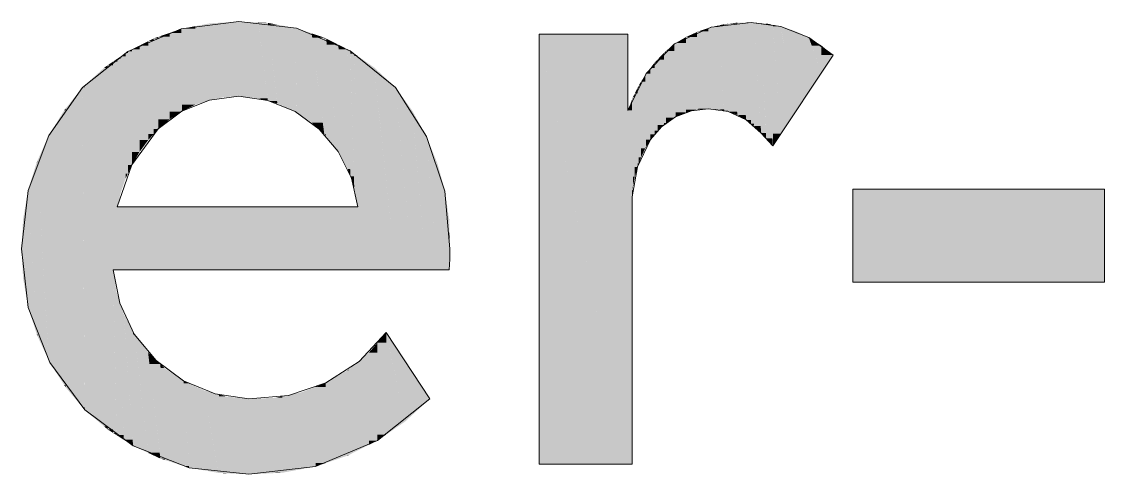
# Model space of a CAD drawing. Extents: x 885 to 2021, y 330 to 1122.
# Drawn here: x 1901.356 to 1904.66, y 636.608 to 637.989 of the extents above; entities that cross this region are included whole.
import ezdxf

# ---------------------------------------------------------------- set-up
doc = ezdxf.new("R2010")
doc.units = 0
doc.layers.get('0').update_dxf_attribs({"lineweight": 25})
doc.layers.add('P11_Plankopf_Ausführung_AF_4_800 Plankopf', color=7, linetype='Continuous', lineweight=25)

# ---------------------------------------------------------------- blocks, each defined once
blk = doc.blocks.new('Referenz-A0T8DITAAL', base_point=(1729.7843, 502.0648))
at = {"layer": 'P11_Plankopf_Ausführung_AF_4_800 Plankopf', "color": 0, "linetype": 'Continuous', "lineweight": 13, "ltscale": 16.9}
for p, q in [((1902.0186, 637.9894), (1901.8431, 637.9672)), ((1902.1952, 637.9693), (1902.0186, 637.9894)), ((1903.4601, 637.9726), (1903.3482, 637.9218)), ((1903.5822, 637.987), (1903.4601, 637.9726)), ((1903.6731, 637.975), (1903.5822, 637.987)), ((1903.7583, 637.941), (1903.6731, 637.975)), ((1901.8431, 637.9672), (1901.6801, 637.8986)), ((1902.359, 637.9006), (1902.1952, 637.9693)), ((1903.2065, 637.9512), (1902.9353, 637.9512)), ((1902.9353, 637.9512), (1902.9353, 636.6394)), ((1903.2065, 637.7186), (1903.2065, 637.9512)), ((1903.8326, 637.8872), (1903.7583, 637.941)), ((1903.3482, 637.9218), (1903.2618, 637.831)), ((1901.6801, 637.8986), (1901.5415, 637.7886)), ((1902.4971, 637.7886), (1902.359, 637.9006)), ((1903.6486, 637.6109), (1903.8326, 637.8872)), ((1903.2618, 637.831), (1903.2065, 637.7186)), ((1901.5415, 637.7886), (1901.4387, 637.6419)), ((1902.5916, 637.6395), (1902.4971, 637.7886)), ((1901.9289, 637.7503), (1901.8452, 637.7163)), ((1902.0186, 637.7618), (1901.9289, 637.7503)), ((1902.1078, 637.7488), (1902.0186, 637.7618)), ((1902.1912, 637.7148), (1902.1078, 637.7488)), ((1901.8452, 637.7163), (1901.7729, 637.6621)), ((1902.2641, 637.6618), (1902.1912, 637.7148)), ((1903.4002, 637.7174), (1903.3516, 637.6987)), ((1903.4517, 637.7237), (1903.4002, 637.7174)), ((1903.512, 637.7152), (1903.4517, 637.7237)), ((1903.5673, 637.6898), (1903.512, 637.7152)), ((1903.3516, 637.6987), (1903.3091, 637.6689)), ((1903.6129, 637.6494), (1903.5673, 637.6898)), ((1901.4387, 637.6419), (1901.3755, 637.4743)), ((1901.7729, 637.6621), (1901.6926, 637.5525)), ((1902.3223, 637.593), (1902.2641, 637.6618)), ((1902.648, 637.4721), (1902.5916, 637.6395)), ((1903.3091, 637.6689), (1903.275, 637.6297)), ((1903.6129, 637.6494), (1903.6486, 637.6109)), ((1903.275, 637.6297), (1903.2356, 637.5461)), ((1902.3622, 637.5122), (1902.3223, 637.593)), ((1901.6926, 637.5525), (1901.648, 637.4242)), ((1903.2356, 637.5461), (1903.2191, 637.4552)), ((1902.3817, 637.4242), (1902.3622, 637.5122)), ((1901.3755, 637.4743), (1901.356, 637.2961)), ((1904.6604, 637.4782), (1903.8932, 637.4782)), ((1903.8932, 637.4782), (1903.8932, 637.1943)), ((1904.6604, 637.1943), (1904.6604, 637.4782)), ((1902.6631, 637.2961), (1902.648, 637.4721)), ((1903.2191, 636.6394), (1903.2191, 637.4552)), ((1902.3817, 637.4242), (1901.648, 637.4242)), ((1901.356, 637.2961), (1901.3762, 637.1173)), ((1902.6628, 637.2643), (1902.6631, 637.2961)), ((1902.6607, 637.2324), (1902.6628, 637.2643)), ((1901.635, 637.2324), (1901.6553, 637.1302)), ((1901.635, 637.2324), (1902.6607, 637.2324)), ((1903.8932, 637.1943), (1904.6604, 637.1943)), ((1901.3762, 637.1173), (1901.4418, 636.9497)), ((1901.6553, 637.1302), (1901.6999, 637.0359)), ((1901.6999, 637.0359), (1901.7662, 636.9554)), ((1902.3859, 636.9526), (1902.4686, 637.0407)), ((1902.6018, 636.8386), (1902.4686, 637.0407)), ((1901.4418, 636.9497), (1901.5484, 636.8047)), ((1901.7662, 636.9554), (1901.85, 636.8934)), ((1902.2843, 636.8873), (1902.3859, 636.9526)), ((1901.85, 636.8934), (1901.9464, 636.8537)), ((1902.17, 636.8485), (1902.2843, 636.8873)), ((1901.9464, 636.8537), (1902.0496, 636.8386)), ((1902.0496, 636.8386), (1902.17, 636.8485)), ((1902.4418, 636.7111), (1902.6018, 636.8386)), ((1901.5484, 636.8047), (1901.6961, 636.6956)), ((1901.6961, 636.6956), (1901.8671, 636.6286)), ((1902.2529, 636.6323), (1902.4418, 636.7111)), ((1901.8671, 636.6286), (1902.0496, 636.6084)), ((1902.0496, 636.6084), (1902.2529, 636.6323)), ((1902.9353, 636.6394), (1903.2191, 636.6394))]:
    blk.add_line(p, q, dxfattribs=at)
at = {"layer": 'P11_Plankopf_Ausführung_AF_4_800 Plankopf', "color": 0, "linetype": 'Continuous', "lineweight": 0, "ltscale": 0.0169}
for points in [[(1901.886, 637.9676), (1901.8452, 637.9676), (1901.886, 637.9756)], [(1901.9289, 637.9756), (1901.886, 637.9756), (1901.9289, 637.984)], [(1901.9289, 637.7503), (1901.886, 637.7503), (1901.886, 637.9756)], [(1901.9289, 637.7503), (1901.9289, 637.9756), (1901.886, 637.9756)], [(1901.9301, 637.984), (1901.9289, 637.984), (1901.9301, 637.9843)], [(1901.9301, 637.7505), (1901.9289, 637.7505), (1901.9289, 637.984)], [(1901.9301, 637.7505), (1901.9301, 637.984), (1901.9289, 637.984)], [(1901.9734, 637.9843), (1901.9301, 637.9843), (1901.9734, 637.9868)], [(1901.9734, 637.7589), (1901.9301, 637.7589), (1901.9301, 637.9843)], [(1901.9734, 637.7589), (1901.9734, 637.9843), (1901.9301, 637.9843)], [(1902.0186, 637.9868), (1901.9734, 637.9868), (1902.0186, 637.9894)], [(1902.0186, 637.7618), (1901.9734, 637.7618), (1901.9734, 637.9868)], [(1902.0186, 637.7618), (1902.0186, 637.9868), (1901.9734, 637.9868)], [(1902.0768, 637.7618), (1902.0186, 637.7618), (1902.0186, 637.9894)], [(1902.0784, 637.9869), (1902.0192, 637.9869), (1902.0186, 637.9894)], [(1902.0784, 637.7555), (1902.0784, 637.9869), (1902.0192, 637.9869)], [(1902.1066, 637.7555), (1902.0784, 637.7555), (1902.0784, 637.9869)], [(1902.1076, 637.9856), (1902.0786, 637.9856), (1902.0784, 637.9869)], [(1902.1076, 637.7476), (1902.1076, 637.9856), (1902.0786, 637.9856)], [(1902.1355, 637.7476), (1902.1076, 637.7476), (1902.1076, 637.9856)], [(1902.1365, 637.9803), (1902.1082, 637.9803), (1902.1076, 637.9856)], [(1902.1365, 637.7397), (1902.1365, 637.9803), (1902.1082, 637.9803)], [(1902.1861, 637.7397), (1902.1365, 637.7397), (1902.1365, 637.9803)], [(1902.1912, 637.9701), (1902.1386, 637.9701), (1902.1365, 637.9803)], [(1902.1912, 637.7148), (1902.1912, 637.9701), (1902.1386, 637.9701)], [(1902.1951, 637.7148), (1902.1912, 637.7148), (1902.1912, 637.9701)], [(1902.1952, 637.9693), (1902.1912, 637.9693), (1902.1912, 637.9701)], [(1903.4517, 637.9596), (1903.4211, 637.9596), (1903.4517, 637.9698)], [(1903.4601, 637.9698), (1903.4517, 637.9698), (1903.4601, 637.9726)], [(1903.4601, 637.7237), (1903.4517, 637.7237), (1903.4517, 637.9698)], [(1903.4601, 637.7231), (1903.4601, 637.9698), (1903.4517, 637.9698)], [(1903.4822, 637.9726), (1903.4601, 637.9726), (1903.4822, 637.9776)], [(1903.4821, 637.7231), (1903.4601, 637.7231), (1903.4601, 637.9726)], [(1903.4822, 637.7217), (1903.4822, 637.9726), (1903.4601, 637.9726)], [(1903.5003, 637.9776), (1903.4822, 637.9776), (1903.5003, 637.9816)], [(1903.5, 637.7217), (1903.4822, 637.7217), (1903.4822, 637.9776)], [(1903.5003, 637.7178), (1903.5003, 637.9776), (1903.4822, 637.9776)], [(1903.512, 637.9816), (1903.5003, 637.9816), (1903.512, 637.983)], [(1903.5119, 637.7178), (1903.5003, 637.7178), (1903.5003, 637.9816)], [(1903.512, 637.7152), (1903.512, 637.9816), (1903.5003, 637.9816)], [(1903.5406, 637.983), (1903.512, 637.983), (1903.5406, 637.9864)], [(1903.5395, 637.7152), (1903.512, 637.7152), (1903.512, 637.983)], [(1903.5406, 637.7045), (1903.5406, 637.983), (1903.512, 637.983)], [(1903.5411, 637.7045), (1903.5406, 637.7045), (1903.5406, 637.9864)], [(1903.5411, 637.7042), (1903.5411, 637.9864), (1903.5406, 637.9864)], [(1903.5411, 637.9864), (1903.5406, 637.9864), (1903.5411, 637.9864)], [(1903.5673, 637.9864), (1903.5411, 637.9864), (1903.5673, 637.9868)], [(1903.566, 637.7042), (1903.5411, 637.7042), (1903.5411, 637.9864)], [(1903.5673, 637.6898), (1903.5673, 637.9864), (1903.5411, 637.9864)], [(1903.5822, 637.9868), (1903.5673, 637.9868), (1903.5822, 637.987)], [(1903.5817, 637.6898), (1903.5673, 637.6898), (1903.5673, 637.9868)], [(1903.5822, 637.6784), (1903.5822, 637.9868), (1903.5673, 637.9868)], [(1903.5914, 637.6784), (1903.5822, 637.6784), (1903.5822, 637.987)], [(1903.5916, 637.9864), (1903.5822, 637.9864), (1903.5822, 637.987)], [(1903.5916, 637.6712), (1903.5916, 637.9864), (1903.5822, 637.9864)], [(1903.6115, 637.6712), (1903.5916, 637.6712), (1903.5916, 637.9864)], [(1903.6129, 637.9849), (1903.5917, 637.9849), (1903.5916, 637.9864)], [(1903.6129, 637.6494), (1903.6129, 637.9849), (1903.5917, 637.9849)], [(1903.6273, 637.6494), (1903.6129, 637.6494), (1903.6129, 637.9849)], [(1903.6281, 637.9838), (1903.6129, 637.9838), (1903.6129, 637.9849)], [(1903.6281, 637.6331), (1903.6281, 637.9838), (1903.6129, 637.9838)], [(1903.6474, 637.6331), (1903.6281, 637.6331), (1903.6281, 637.9838)], [(1903.6486, 637.9798), (1903.6283, 637.9798), (1903.6281, 637.9838)], [(1903.6486, 637.6109), (1903.6486, 637.9798), (1903.6283, 637.9798)], [(1903.6731, 637.6477), (1903.6486, 637.6477), (1903.6486, 637.9798)], [(1903.6731, 637.975), (1903.649, 637.975), (1903.6486, 637.9798)], [(1903.6731, 637.6477), (1903.6731, 637.975), (1903.649, 637.975)], [(1903.7168, 637.7133), (1903.6731, 637.7133), (1903.6731, 637.975)], [(1903.7168, 637.9607), (1903.6755, 637.9607), (1903.6731, 637.975)], [(1901.7593, 637.93), (1901.7425, 637.93), (1901.7593, 637.9384)], [(1901.7729, 637.9384), (1901.7593, 637.9384), (1901.7729, 637.9431)], [(1901.7729, 637.6621), (1901.7593, 637.6621), (1901.7593, 637.9384)], [(1901.7729, 637.6621), (1901.7729, 637.9384), (1901.7593, 637.9384)], [(1901.8073, 637.9431), (1901.7729, 637.9431), (1901.8073, 637.9549)], [(1901.8073, 637.6916), (1901.7729, 637.6916), (1901.7729, 637.9431)], [(1901.8073, 637.6916), (1901.8073, 637.9431), (1901.7729, 637.9431)], [(1901.8431, 637.9549), (1901.8073, 637.9549), (1901.8431, 637.9672)], [(1901.8431, 637.715), (1901.8073, 637.715), (1901.8073, 637.9549)], [(1901.8431, 637.715), (1901.8431, 637.9549), (1901.8073, 637.9549)], [(1901.8452, 637.9672), (1901.8431, 637.9672), (1901.8452, 637.9676)], [(1901.8452, 637.7163), (1901.8431, 637.7163), (1901.8431, 637.9672)], [(1901.8452, 637.7163), (1901.8452, 637.9672), (1901.8431, 637.9672)], [(1901.886, 637.736), (1901.8452, 637.736), (1901.8452, 637.9676)], [(1901.886, 637.736), (1901.886, 637.9676), (1901.8452, 637.9676)], [(1902.1952, 637.7122), (1902.1952, 637.9693), (1902.1912, 637.9693)], [(1902.2364, 637.7122), (1902.1952, 637.7122), (1902.1952, 637.9693)], [(1902.2413, 637.9537), (1902.1977, 637.9537), (1902.1952, 637.9693)], [(1902.2413, 637.6814), (1902.2413, 637.9537), (1902.1977, 637.9537)], [(1902.2751, 637.6814), (1902.2413, 637.6814), (1902.2413, 637.9537)], [(1902.2796, 637.9408), (1902.2429, 637.9408), (1902.2413, 637.9537)], [(1902.2796, 637.6459), (1902.2796, 637.9408), (1902.2429, 637.9408)], [(1902.2852, 637.6459), (1902.2796, 637.6459), (1902.2796, 637.9408)], [(1902.2853, 637.9378), (1902.2796, 637.9378), (1902.2796, 637.9408)], [(1902.2853, 637.6405), (1902.2853, 637.9378), (1902.2796, 637.9378)], [(1902.3172, 637.6405), (1902.2853, 637.6405), (1902.2853, 637.9378)], [(1902.3223, 637.9192), (1902.2873, 637.9192), (1902.2853, 637.9378)], [(1902.9353, 636.6394), (1903.2065, 636.6394), (1902.9353, 637.9512)], [(1903.2065, 637.7186), (1903.2065, 637.9512), (1902.9353, 637.9512)], [(1903.2065, 637.7186), (1902.9834, 637.7186), (1902.9353, 637.9512)], [(1903.3835, 637.9238), (1903.3516, 637.9238), (1903.3835, 637.9424)], [(1903.3837, 637.9424), (1903.3835, 637.9424), (1903.3837, 637.9425)], [(1903.3837, 637.7125), (1903.3835, 637.7125), (1903.3835, 637.9424)], [(1903.3837, 637.7125), (1903.3837, 637.9424), (1903.3835, 637.9424)], [(1903.4172, 637.9425), (1903.3837, 637.9425), (1903.4172, 637.9577)], [(1903.4172, 637.7209), (1903.3837, 637.7209), (1903.3837, 637.9425)], [(1903.4172, 637.7209), (1903.4172, 637.9425), (1903.3837, 637.9425)], [(1903.4211, 637.9577), (1903.4172, 637.9577), (1903.4211, 637.9596)], [(1903.4211, 637.7212), (1903.4172, 637.7212), (1903.4172, 637.9577)], [(1903.4211, 637.7212), (1903.4211, 637.9577), (1903.4172, 637.9577)], [(1903.4517, 637.7237), (1903.4211, 637.7237), (1903.4211, 637.9596)], [(1903.4517, 637.7237), (1903.4517, 637.9596), (1903.4211, 637.9596)], [(1903.7168, 637.7133), (1903.7168, 637.9607), (1903.6755, 637.9607)], [(1903.7583, 637.7757), (1903.7168, 637.7757), (1903.7168, 637.9607)], [(1903.7583, 637.941), (1903.7212, 637.941), (1903.7168, 637.9607)], [(1903.7583, 637.7757), (1903.7583, 637.941), (1903.7212, 637.941)], [(1903.7971, 637.8339), (1903.7583, 637.8339), (1903.7583, 637.941)], [(1903.7971, 637.9164), (1903.7673, 637.9164), (1903.7583, 637.941)], [(1901.6926, 637.8986), (1901.6801, 637.8986), (1901.6926, 637.9049)], [(1901.7157, 637.9049), (1901.6926, 637.9049), (1901.7157, 637.9165)], [(1901.7157, 637.5917), (1901.6926, 637.5917), (1901.6926, 637.9049)], [(1901.7157, 637.5917), (1901.7157, 637.9049), (1901.6926, 637.9049)], [(1901.7425, 637.9165), (1901.7157, 637.9165), (1901.7425, 637.93)], [(1901.7425, 637.6283), (1901.7157, 637.6283), (1901.7157, 637.9165)], [(1901.7425, 637.6283), (1901.7425, 637.9165), (1901.7157, 637.9165)], [(1901.7593, 637.647), (1901.7425, 637.647), (1901.7425, 637.93)], [(1901.7593, 637.647), (1901.7593, 637.93), (1901.7425, 637.93)], [(1902.3223, 637.593), (1902.3223, 637.9192), (1902.2873, 637.9192)], [(1902.3471, 637.593), (1902.3223, 637.593), (1902.3223, 637.9192)], [(1902.3511, 637.9046), (1902.3234, 637.9046), (1902.3223, 637.9192)], [(1902.3511, 637.5402), (1902.3511, 637.9046), (1902.3234, 637.9046)], [(1902.3586, 637.5402), (1902.3511, 637.5402), (1902.3511, 637.9046)], [(1902.359, 637.9006), (1902.3512, 637.9006), (1902.3511, 637.9046)], [(1903.3482, 637.8996), (1903.3224, 637.8996), (1903.3482, 637.9218)], [(1903.3516, 637.9218), (1903.3482, 637.9218), (1903.3516, 637.9238)], [(1903.3516, 637.6987), (1903.3482, 637.6987), (1903.3482, 637.9218)], [(1903.3516, 637.6987), (1903.3516, 637.9218), (1903.3482, 637.9218)], [(1903.3835, 637.7125), (1903.3516, 637.7125), (1903.3516, 637.9238)], [(1903.3835, 637.7125), (1903.3835, 637.9238), (1903.3516, 637.9238)], [(1903.7971, 637.8339), (1903.7971, 637.9164), (1903.7673, 637.9164)], [(1903.8326, 637.8872), (1903.7971, 637.8872), (1903.7971, 637.9164)], [(1901.648, 637.8675), (1901.635, 637.8675), (1901.648, 637.8764)], [(1901.6586, 637.8764), (1901.648, 637.8764), (1901.6586, 637.8837)], [(1901.6586, 637.4684), (1901.648, 637.4684), (1901.648, 637.8764)], [(1901.6586, 637.4684), (1901.6586, 637.8764), (1901.648, 637.8764)], [(1901.6735, 637.8837), (1901.6586, 637.8837), (1901.6735, 637.894)], [(1901.6735, 637.5113), (1901.6586, 637.5113), (1901.6586, 637.8837)], [(1901.6735, 637.5113), (1901.6735, 637.8837), (1901.6586, 637.8837)], [(1901.6801, 637.894), (1901.6735, 637.894), (1901.6801, 637.8986)], [(1901.6801, 637.5256), (1901.6735, 637.5256), (1901.6735, 637.894)], [(1901.6801, 637.5256), (1901.6801, 637.894), (1901.6735, 637.894)], [(1901.6926, 637.5525), (1901.6801, 637.5525), (1901.6801, 637.8986)], [(1901.6926, 637.5525), (1901.6926, 637.8986), (1901.6801, 637.8986)], [(1902.359, 637.5176), (1902.359, 637.9006), (1902.3512, 637.9006)], [(1902.3701, 637.5176), (1902.359, 637.5176), (1902.359, 637.9006)], [(1902.3711, 637.8921), (1902.3593, 637.8921), (1902.359, 637.9006)], [(1902.3711, 637.4834), (1902.3711, 637.8921), (1902.3593, 637.8921)], [(1902.3804, 637.4834), (1902.3711, 637.4834), (1902.3711, 637.8921)], [(1902.3817, 637.8847), (1902.3713, 637.8847), (1902.3711, 637.8921)], [(1902.3817, 637.4242), (1902.3817, 637.8847), (1902.3713, 637.8847)], [(1902.3817, 637.2324), (1902.432, 637.2324), (1902.3817, 637.8847)], [(1902.432, 637.8495), (1902.3844, 637.8495), (1902.3817, 637.8847)], [(1903.2966, 637.8641), (1903.2875, 637.8641), (1903.2966, 637.8737)], [(1903.3164, 637.8737), (1903.2966, 637.8737), (1903.3164, 637.8945)], [(1903.3164, 637.6746), (1903.2966, 637.6746), (1903.2966, 637.8737)], [(1903.3164, 637.6746), (1903.3164, 637.8737), (1903.2966, 637.8737)], [(1903.3224, 637.8945), (1903.3164, 637.8945), (1903.3224, 637.8996)], [(1903.3224, 637.68), (1903.3164, 637.68), (1903.3164, 637.8945)], [(1903.3224, 637.68), (1903.3224, 637.8945), (1903.3164, 637.8945)], [(1903.3482, 637.6965), (1903.3224, 637.6965), (1903.3224, 637.8996)], [(1903.3482, 637.6965), (1903.3482, 637.8996), (1903.3224, 637.8996)], [(1903.7971, 637.8339), (1903.8326, 637.8872), (1903.7971, 637.8872)], [(1901.6071, 637.7949), (1901.5484, 637.7949), (1901.6071, 637.8483)], [(1901.6186, 637.8483), (1901.6071, 637.8483), (1901.6186, 637.8563)], [(1901.6185, 636.755), (1901.6071, 636.755), (1901.6071, 637.8483)], [(1901.6186, 636.7453), (1901.6186, 637.8483), (1901.6071, 637.8483)], [(1901.635, 637.8563), (1901.6186, 637.8563), (1901.635, 637.8675)], [(1901.6349, 636.7453), (1901.6186, 636.7453), (1901.6186, 637.8563)], [(1901.635, 636.7348), (1901.635, 637.8563), (1901.6186, 637.8563)], [(1901.635, 637.2324), (1901.648, 637.2324), (1901.635, 637.8675)], [(1901.648, 637.2324), (1901.648, 637.8675), (1901.635, 637.8675)], [(1902.432, 637.2324), (1902.432, 637.8495), (1902.3844, 637.8495)], [(1902.432, 637.2324), (1902.4971, 637.2324), (1902.432, 637.8495)], [(1902.4971, 637.7886), (1902.4385, 637.7886), (1902.432, 637.8495)], [(1903.275, 637.831), (1903.2618, 637.831), (1903.275, 637.8479)], [(1903.2875, 637.8479), (1903.275, 637.8479), (1903.2875, 637.8641)], [(1903.2875, 637.6454), (1903.275, 637.6454), (1903.275, 637.8479)], [(1903.2875, 637.6454), (1903.2875, 637.8479), (1903.275, 637.8479)], [(1903.2966, 637.6568), (1903.2875, 637.6568), (1903.2875, 637.8641)], [(1903.2966, 637.6568), (1903.2966, 637.8641), (1903.2875, 637.8641)], [(1903.2463, 637.7954), (1903.2396, 637.7954), (1903.2463, 637.806)], [(1903.2594, 637.806), (1903.2463, 637.806), (1903.2594, 637.8271)], [(1903.2594, 637.603), (1903.2463, 637.603), (1903.2463, 637.806)], [(1903.2594, 637.603), (1903.2594, 637.806), (1903.2463, 637.806)], [(1903.2618, 637.8271), (1903.2594, 637.8271), (1903.2618, 637.831)], [(1903.2618, 637.6072), (1903.2594, 637.6072), (1903.2594, 637.8271)], [(1903.2618, 637.6072), (1903.2618, 637.8271), (1903.2594, 637.8271)], [(1903.275, 637.6297), (1903.2618, 637.6297), (1903.2618, 637.831)], [(1903.275, 637.6297), (1903.275, 637.831), (1903.2618, 637.831)], [(1903.7583, 637.7757), (1903.7971, 637.8339), (1903.7583, 637.8339)], [(1901.5415, 637.7246), (1901.4903, 637.7246), (1901.5415, 637.7886)], [(1901.5484, 637.7886), (1901.5415, 637.7886), (1901.5484, 637.7949)], [(1901.5483, 636.8128), (1901.5415, 636.8128), (1901.5415, 637.7886)], [(1901.5484, 636.8047), (1901.5484, 637.7886), (1901.5415, 637.7886)], [(1901.6043, 636.8047), (1901.5484, 636.8047), (1901.5484, 637.7949)], [(1901.6071, 636.755), (1901.6071, 637.7949), (1901.5484, 637.7949)], [(1902.4971, 637.2324), (1902.4971, 637.7886), (1902.4385, 637.7886)], [(1902.4971, 637.2324), (1902.5488, 637.2324), (1902.4971, 637.7886)], [(1902.5488, 637.7169), (1902.5038, 637.7169), (1902.4971, 637.7886)], [(1903.2356, 637.7707), (1903.2274, 637.7707), (1903.2356, 637.7872)], [(1903.2396, 637.7872), (1903.2356, 637.7872), (1903.2396, 637.7954)], [(1903.2396, 637.5572), (1903.2356, 637.5572), (1903.2356, 637.7872)], [(1903.2396, 637.5572), (1903.2396, 637.7872), (1903.2356, 637.7872)], [(1903.2463, 637.5751), (1903.2396, 637.5751), (1903.2396, 637.7954)], [(1903.2463, 637.5751), (1903.2463, 637.7954), (1903.2396, 637.7954)], [(1903.7168, 637.7133), (1903.7583, 637.7757), (1903.7168, 637.7757)], [(1901.886, 637.736), (1901.9289, 637.7503), (1901.886, 637.7503)], [(1901.9289, 637.7503), (1901.9301, 637.7505), (1901.9289, 637.7505)], [(1901.9301, 637.7505), (1901.9734, 637.7589), (1901.9301, 637.7589)], [(1901.9734, 637.7589), (1902.0186, 637.7618), (1901.9734, 637.7618)], [(1902.0784, 637.7555), (1902.0768, 637.7618), (1902.0186, 637.7618)], [(1902.1076, 637.7476), (1902.1066, 637.7555), (1902.0784, 637.7555)], [(1902.1365, 637.7397), (1902.1355, 637.7476), (1902.1076, 637.7476)], [(1902.1912, 637.7148), (1902.1861, 637.7397), (1902.1365, 637.7397)], [(1903.2191, 637.7186), (1903.2065, 637.7186), (1903.2191, 637.7524)], [(1903.2211, 637.7524), (1903.2191, 637.7524), (1903.2211, 637.7578)], [(1903.2211, 637.4772), (1903.2191, 637.4772), (1903.2191, 637.7524)], [(1903.2211, 637.4772), (1903.2211, 637.7524), (1903.2191, 637.7524)], [(1903.2219, 637.7578), (1903.2211, 637.7578), (1903.2219, 637.7595)], [(1903.2219, 637.486), (1903.2211, 637.486), (1903.2211, 637.7578)], [(1903.2219, 637.486), (1903.2219, 637.7578), (1903.2211, 637.7578)], [(1903.2274, 637.7595), (1903.2219, 637.7595), (1903.2274, 637.7707)], [(1903.2274, 637.5164), (1903.2219, 637.5164), (1903.2219, 637.7595)], [(1903.2274, 637.5164), (1903.2274, 637.7595), (1903.2219, 637.7595)], [(1903.2356, 637.5461), (1903.2274, 637.5461), (1903.2274, 637.7707)], [(1903.2356, 637.5461), (1903.2356, 637.7707), (1903.2274, 637.7707)], [(1901.4855, 637.6471), (1901.4418, 637.6471), (1901.4855, 637.7185)], [(1901.4903, 637.7185), (1901.4855, 637.7185), (1901.4903, 637.7246)], [(1901.4903, 636.8813), (1901.4855, 636.8813), (1901.4855, 637.7185)], [(1901.4903, 636.8737), (1901.4903, 637.7185), (1901.4855, 637.7185)], [(1901.5381, 636.8737), (1901.4903, 636.8737), (1901.4903, 637.7246)], [(1901.5415, 636.8128), (1901.5415, 637.7246), (1901.4903, 637.7246)], [(1901.8073, 637.6916), (1901.8431, 637.715), (1901.8073, 637.715)], [(1901.8431, 637.715), (1901.8452, 637.7163), (1901.8431, 637.7163)], [(1901.8452, 637.7163), (1901.886, 637.736), (1901.8452, 637.736)], [(1902.1952, 637.7122), (1902.1951, 637.7148), (1902.1912, 637.7148)], [(1902.2413, 637.6814), (1902.2364, 637.7122), (1902.1952, 637.7122)], [(1902.5488, 637.2324), (1902.5488, 637.7169), (1902.5038, 637.7169)], [(1902.5488, 637.2324), (1902.5916, 637.2324), (1902.5488, 637.7169)], [(1902.5916, 637.6395), (1902.5557, 637.6395), (1902.5488, 637.7169)], [(1903.2065, 636.6394), (1903.2065, 637.7186), (1902.9834, 637.7186)], [(1903.2065, 636.6394), (1903.2191, 636.6394), (1903.2065, 637.7186)], [(1903.2191, 637.4552), (1903.2191, 637.7186), (1903.2065, 637.7186)], [(1903.2191, 637.4552), (1903.2095, 637.4552), (1903.2065, 637.7186)], [(1903.3516, 637.6987), (1903.3835, 637.7125), (1903.3516, 637.7125)], [(1903.3835, 637.7125), (1903.3837, 637.7125), (1903.3835, 637.7125)], [(1903.3837, 637.7125), (1903.4172, 637.7209), (1903.3837, 637.7209)], [(1903.4172, 637.7209), (1903.4211, 637.7212), (1903.4172, 637.7212)], [(1903.4211, 637.7212), (1903.4517, 637.7237), (1903.4211, 637.7237)], [(1903.4601, 637.7231), (1903.4601, 637.7237), (1903.4517, 637.7237)], [(1903.4822, 637.7217), (1903.4821, 637.7231), (1903.4601, 637.7231)], [(1903.5003, 637.7178), (1903.5, 637.7217), (1903.4822, 637.7217)], [(1903.512, 637.7152), (1903.5119, 637.7178), (1903.5003, 637.7178)], [(1903.5406, 637.7045), (1903.5395, 637.7152), (1903.512, 637.7152)], [(1903.6731, 637.6477), (1903.7168, 637.7133), (1903.6731, 637.7133)], [(1901.7729, 637.6621), (1901.8073, 637.6916), (1901.7729, 637.6916)], [(1902.2796, 637.6459), (1902.2751, 637.6814), (1902.2413, 637.6814)], [(1903.2966, 637.6568), (1903.3164, 637.6746), (1903.2966, 637.6746)], [(1903.3164, 637.6746), (1903.3224, 637.68), (1903.3164, 637.68)], [(1903.3224, 637.68), (1903.3482, 637.6965), (1903.3224, 637.6965)], [(1903.3482, 637.6965), (1903.3516, 637.6987), (1903.3482, 637.6987)], [(1903.5411, 637.7042), (1903.5411, 637.7045), (1903.5406, 637.7045)], [(1903.5673, 637.6898), (1903.566, 637.7042), (1903.5411, 637.7042)], [(1903.5822, 637.6784), (1903.5817, 637.6898), (1903.5673, 637.6898)], [(1903.5916, 637.6712), (1903.5914, 637.6784), (1903.5822, 637.6784)], [(1901.4387, 637.5639), (1901.4035, 637.5639), (1901.4387, 637.6419)], [(1901.4418, 637.6419), (1901.4387, 637.6419), (1901.4418, 637.6471)], [(1901.4418, 636.9564), (1901.4387, 636.9564), (1901.4387, 637.6419)], [(1901.4418, 636.9497), (1901.4418, 637.6419), (1901.4387, 637.6419)], [(1901.4816, 636.9497), (1901.4418, 636.9497), (1901.4418, 637.6471)], [(1901.4855, 636.8813), (1901.4855, 637.6471), (1901.4418, 637.6471)], [(1901.7425, 637.6283), (1901.7593, 637.647), (1901.7425, 637.647)], [(1901.7593, 637.647), (1901.7729, 637.6621), (1901.7593, 637.6621)], [(1902.2853, 637.6405), (1902.2852, 637.6459), (1902.2796, 637.6459)], [(1902.3223, 637.593), (1902.3172, 637.6405), (1902.2853, 637.6405)], [(1902.5916, 637.2324), (1902.5916, 637.6395), (1902.5557, 637.6395)], [(1902.5916, 637.2324), (1902.6248, 637.2324), (1902.5916, 637.6395)], [(1902.6248, 637.5575), (1902.5983, 637.5575), (1902.5916, 637.6395)], [(1903.275, 637.6297), (1903.2875, 637.6454), (1903.275, 637.6454)], [(1903.2875, 637.6454), (1903.2966, 637.6568), (1903.2875, 637.6568)], [(1903.6129, 637.6494), (1903.6115, 637.6712), (1903.5916, 637.6712)], [(1903.6281, 637.6331), (1903.6273, 637.6494), (1903.6129, 637.6494)], [(1903.6486, 637.6109), (1903.6731, 637.6477), (1903.6486, 637.6477)], [(1901.7157, 637.5917), (1901.7425, 637.6283), (1901.7157, 637.6283)], [(1903.2594, 637.603), (1903.2618, 637.6072), (1903.2594, 637.6072)], [(1903.2618, 637.6072), (1903.275, 637.6297), (1903.2618, 637.6297)], [(1903.6486, 637.6109), (1903.6474, 637.6331), (1903.6281, 637.6331)], [(1901.6926, 637.5525), (1901.7157, 637.5917), (1901.6926, 637.5917)], [(1902.3511, 637.5402), (1902.3471, 637.593), (1902.3223, 637.593)], [(1903.2396, 637.5572), (1903.2463, 637.5751), (1903.2396, 637.5751)], [(1903.2463, 637.5751), (1903.2594, 637.603), (1903.2463, 637.603)], [(1901.4018, 637.4766), (1901.3762, 637.4766), (1901.4018, 637.5601)], [(1901.4035, 637.5601), (1901.4018, 637.5601), (1901.4035, 637.5639)], [(1901.4035, 637.0368), (1901.4018, 637.0368), (1901.4018, 637.5601)], [(1901.4035, 637.0314), (1901.4035, 637.5601), (1901.4018, 637.5601)], [(1901.4343, 637.0314), (1901.4035, 637.0314), (1901.4035, 637.5639)], [(1901.4387, 636.9564), (1901.4387, 637.5639), (1901.4035, 637.5639)], [(1901.6801, 637.5256), (1901.6926, 637.5525), (1901.6801, 637.5525)], [(1902.359, 637.5176), (1902.3586, 637.5402), (1902.3511, 637.5402)], [(1902.6248, 637.2324), (1902.6248, 637.5575), (1902.5983, 637.5575)], [(1902.6248, 637.2324), (1902.648, 637.2324), (1902.6248, 637.5575)], [(1902.648, 637.4721), (1902.6309, 637.4721), (1902.6248, 637.5575)], [(1903.2274, 637.5164), (1903.2356, 637.5461), (1903.2274, 637.5461)], [(1903.2356, 637.5461), (1903.2396, 637.5572), (1903.2356, 637.5572)], [(1901.6586, 637.4684), (1901.6735, 637.5113), (1901.6586, 637.5113)], [(1901.6735, 637.5113), (1901.6801, 637.5256), (1901.6735, 637.5256)], [(1902.3711, 637.4834), (1902.3701, 637.5176), (1902.359, 637.5176)], [(1903.2219, 637.486), (1903.2274, 637.5164), (1903.2219, 637.5164)], [(1901.3755, 637.3865), (1901.3603, 637.3865), (1901.3755, 637.4743)], [(1901.3762, 637.4743), (1901.3755, 637.4743), (1901.3762, 637.4766)], [(1901.3762, 637.1212), (1901.3755, 637.1212), (1901.3755, 637.4743)], [(1901.3762, 637.1173), (1901.3762, 637.4743), (1901.3755, 637.4743)], [(1901.3971, 637.1173), (1901.3762, 637.1173), (1901.3762, 637.4766)], [(1901.4018, 637.0368), (1901.4018, 637.4766), (1901.3762, 637.4766)], [(1902.3817, 637.4242), (1902.3804, 637.4834), (1902.3711, 637.4834)], [(1903.2191, 637.4552), (1903.2211, 637.4772), (1903.2191, 637.4772)], [(1903.2211, 637.4772), (1903.2219, 637.486), (1903.2211, 637.486)], [(1903.8932, 637.1943), (1904.6604, 637.1943), (1903.8932, 637.4782)], [(1904.6604, 637.1943), (1904.6604, 637.4782), (1903.8932, 637.4782)], [(1901.648, 637.4242), (1901.6586, 637.4684), (1901.648, 637.4684)], [(1902.648, 637.2324), (1902.648, 637.4721), (1902.6309, 637.4721)], [(1902.648, 637.2324), (1902.6607, 637.2324), (1902.648, 637.4721)], [(1902.6607, 637.3853), (1902.6526, 637.3853), (1902.648, 637.4721)], [(1903.2191, 636.6394), (1903.2191, 637.4552), (1903.2095, 637.4552)], [(1901.648, 637.2324), (1902.3817, 637.2324), (1901.648, 637.4242)], [(1902.3817, 637.2324), (1902.3817, 637.4242), (1901.648, 637.4242)], [(1901.3602, 637.2961), (1901.356, 637.2961), (1901.3602, 637.3858)], [(1901.3603, 637.3858), (1901.3602, 637.3858), (1901.3603, 637.3865)], [(1901.3603, 637.2086), (1901.3602, 637.2086), (1901.3602, 637.3858)], [(1901.3603, 637.2061), (1901.3603, 637.3858), (1901.3602, 637.3858)], [(1901.3706, 637.2061), (1901.3603, 637.2061), (1901.3603, 637.3865)], [(1901.3755, 637.1212), (1901.3755, 637.3865), (1901.3603, 637.3865)], [(1902.6607, 637.2324), (1902.6607, 637.3853), (1902.6526, 637.3853)], [(1902.6608, 637.2337), (1902.6607, 637.2337), (1902.6607, 637.3853)], [(1902.6608, 637.3846), (1902.6607, 637.3846), (1902.6607, 637.3853)], [(1902.6608, 637.2337), (1902.6608, 637.3846), (1902.6607, 637.3846)], [(1902.6616, 637.243), (1902.6608, 637.243), (1902.6608, 637.3846)], [(1902.6616, 637.3535), (1902.661, 637.3535), (1902.6608, 637.3846)], [(1902.6616, 637.243), (1902.6616, 637.3535), (1902.661, 637.3535)], [(1902.6623, 637.2536), (1902.6616, 637.2536), (1902.6616, 637.3535)], [(1902.6623, 637.326), (1902.6618, 637.326), (1902.6616, 637.3535)], [(1902.6623, 637.2536), (1902.6623, 637.326), (1902.6618, 637.326)], [(1902.6628, 637.2643), (1902.6623, 637.2643), (1902.6623, 637.326)], [(1902.6628, 637.3066), (1902.6625, 637.3066), (1902.6623, 637.326)], [(1901.3602, 637.2086), (1901.3602, 637.2961), (1901.356, 637.2961)], [(1902.6628, 637.2643), (1902.6628, 637.3066), (1902.6625, 637.3066)], [(1902.6631, 637.2739), (1902.6628, 637.2739), (1902.6628, 637.3066)], [(1902.6631, 637.2961), (1902.6629, 637.2961), (1902.6628, 637.3066)], [(1902.6631, 637.2739), (1902.6631, 637.2961), (1902.6629, 637.2961)], [(1902.6631, 637.2749), (1902.6631, 637.2749), (1902.6631, 637.2961)], [(1902.6631, 637.2937), (1902.6631, 637.2937), (1902.6631, 637.2961)], [(1902.6631, 637.2749), (1902.6631, 637.2937), (1902.6631, 637.2937)], [(1902.6632, 637.2855), (1902.6631, 637.2855), (1902.6631, 637.2937)], [(1902.6631, 637.2749), (1902.6632, 637.2855), (1902.6631, 637.2855)], [(1902.6608, 637.2337), (1902.6616, 637.243), (1902.6608, 637.243)], [(1902.6616, 637.243), (1902.6623, 637.2536), (1902.6616, 637.2536)], [(1902.6623, 637.2536), (1902.6628, 637.2643), (1902.6623, 637.2643)], [(1902.6628, 637.2643), (1902.6631, 637.2739), (1902.6628, 637.2739)], [(1902.6631, 637.2739), (1902.6631, 637.2749), (1902.6631, 637.2749)], [(1901.6456, 636.7348), (1901.635, 636.7348), (1901.635, 637.2324)], [(1901.6458, 637.1637), (1901.6365, 637.1637), (1901.635, 637.2324)], [(1902.6607, 637.2324), (1902.6608, 637.2337), (1902.6607, 637.2337)], [(1901.3603, 637.2061), (1901.3603, 637.2086), (1901.3602, 637.2086)], [(1901.3755, 637.1212), (1901.3706, 637.2061), (1901.3603, 637.2061)], [(1901.6458, 636.7279), (1901.6458, 637.1637), (1901.6365, 637.1637)], [(1901.6669, 636.7279), (1901.6458, 636.7279), (1901.6458, 637.1637)], [(1901.6676, 637.0976), (1901.649, 637.0976), (1901.6458, 637.1637)], [(1901.3762, 637.1173), (1901.3762, 637.1212), (1901.3755, 637.1212)], [(1901.4018, 637.0368), (1901.3971, 637.1173), (1901.3762, 637.1173)], [(1901.6676, 636.7138), (1901.6676, 637.0976), (1901.649, 637.0976)], [(1901.6948, 636.7138), (1901.6676, 636.7138), (1901.6676, 637.0976)], [(1901.6961, 637.0433), (1901.6715, 637.0433), (1901.6676, 637.0976)], [(1901.4035, 637.0314), (1901.4035, 637.0368), (1901.4018, 637.0368)], [(1901.4387, 636.9564), (1901.4343, 637.0314), (1901.4035, 637.0314)], [(1901.6961, 636.6956), (1901.6961, 637.0433), (1901.6715, 637.0433)], [(1901.6999, 636.6956), (1901.6961, 636.6956), (1901.6961, 637.0433)], [(1901.6999, 637.0359), (1901.6961, 637.0359), (1901.6961, 637.0433)], [(1901.6999, 636.6937), (1901.6999, 637.0359), (1901.6961, 637.0359)], [(1901.7396, 636.6937), (1901.6999, 636.6937), (1901.6999, 637.0359)], [(1901.7419, 636.9804), (1901.7064, 636.9804), (1901.6999, 637.0359)], [(1902.4686, 637.0096), (1902.4418, 637.0096), (1902.4686, 637.0407)], [(1902.5262, 636.7693), (1902.4686, 636.7693), (1902.4686, 637.0407)], [(1902.5262, 636.9533), (1902.4872, 636.9533), (1902.4686, 637.0407)], [(1901.7419, 636.674), (1901.7419, 636.9804), (1901.7064, 636.9804)], [(1901.7773, 636.674), (1901.7419, 636.674), (1901.7419, 636.9804)], [(1901.7794, 636.9448), (1901.746, 636.9448), (1901.7419, 636.9804)], [(1902.4158, 636.9281), (1902.3539, 636.9281), (1902.4158, 636.9797)], [(1902.4418, 636.9797), (1902.4158, 636.9797), (1902.4418, 637.0096)], [(1902.4418, 636.7111), (1902.4158, 636.7111), (1902.4158, 636.9797)], [(1902.4418, 636.7111), (1902.4418, 636.9797), (1902.4158, 636.9797)], [(1902.4686, 636.7296), (1902.4418, 636.7296), (1902.4418, 637.0096)], [(1902.4686, 636.7296), (1902.4686, 637.0096), (1902.4418, 637.0096)], [(1901.4418, 636.9497), (1901.4418, 636.9564), (1901.4387, 636.9564)], [(1901.4855, 636.8813), (1901.4816, 636.9497), (1901.4418, 636.9497)], [(1902.5262, 636.7693), (1902.5262, 636.9533), (1902.4872, 636.9533)], [(1902.6018, 636.8386), (1902.5262, 636.8386), (1902.5262, 636.9533)], [(1901.7794, 636.6565), (1901.7794, 636.9448), (1901.746, 636.9448)], [(1901.7922, 636.6565), (1901.7794, 636.6565), (1901.7794, 636.9448)], [(1901.7924, 636.9325), (1901.7799, 636.9325), (1901.7794, 636.9448)], [(1901.7924, 636.6523), (1901.7924, 636.9325), (1901.7799, 636.9325)], [(1901.8465, 636.6523), (1901.7924, 636.6523), (1901.7924, 636.9325)], [(1901.85, 636.8934), (1901.7999, 636.8934), (1901.7924, 636.9325)], [(1902.35, 636.8873), (1902.2843, 636.8873), (1902.35, 636.9259)], [(1902.3539, 636.9259), (1902.35, 636.9259), (1902.3539, 636.9281)], [(1902.3539, 636.667), (1902.35, 636.667), (1902.35, 636.9259)], [(1902.3539, 636.667), (1902.3539, 636.9259), (1902.35, 636.9259)], [(1902.4158, 636.6981), (1902.3539, 636.6981), (1902.3539, 636.9281)], [(1902.4158, 636.6981), (1902.4158, 636.9281), (1902.3539, 636.9281)], [(1901.4903, 636.8737), (1901.4903, 636.8813), (1901.4855, 636.8813)], [(1901.85, 636.634), (1901.85, 636.8934), (1901.7999, 636.8934)], [(1901.8667, 636.634), (1901.85, 636.634), (1901.85, 636.8934)], [(1901.8671, 636.8855), (1901.8505, 636.8855), (1901.85, 636.8934)], [(1901.8671, 636.6286), (1901.8671, 636.8855), (1901.8505, 636.8855)], [(1901.9118, 636.6286), (1901.8671, 636.6286), (1901.8671, 636.8855)], [(1901.9132, 636.8643), (1901.8708, 636.8643), (1901.8671, 636.8855)], [(1902.2843, 636.8752), (1902.2529, 636.8752), (1902.2843, 636.8873)], [(1902.35, 636.6651), (1902.2843, 636.6651), (1902.2843, 636.8873)], [(1902.35, 636.6651), (1902.35, 636.8873), (1902.2843, 636.8873)], [(1901.5415, 636.8128), (1901.5381, 636.8737), (1901.4903, 636.8737)], [(1901.9132, 636.6204), (1901.9132, 636.8643), (1901.8708, 636.8643)], [(1901.9563, 636.6204), (1901.9132, 636.6204), (1901.9132, 636.8643)], [(1901.9577, 636.8521), (1901.9154, 636.8521), (1901.9132, 636.8643)], [(1901.9577, 636.6125), (1901.9577, 636.8521), (1901.9154, 636.8521)], [(1901.9803, 636.6125), (1901.9577, 636.6125), (1901.9577, 636.8521)], [(1901.9804, 636.8459), (1901.9582, 636.8459), (1901.9577, 636.8521)], [(1902.1521, 636.8419), (1902.1302, 636.8419), (1902.1521, 636.8465)], [(1902.2091, 636.8465), (1902.1521, 636.8465), (1902.2091, 636.8583)], [(1902.2091, 636.624), (1902.1521, 636.624), (1902.1521, 636.8465)], [(1902.2091, 636.624), (1902.2091, 636.8465), (1902.1521, 636.8465)], [(1902.2529, 636.8583), (1902.2091, 636.8583), (1902.2529, 636.8752)], [(1902.2529, 636.6323), (1902.2091, 636.6323), (1902.2091, 636.8583)], [(1902.2529, 636.6323), (1902.2529, 636.8583), (1902.2091, 636.8583)], [(1902.2843, 636.6429), (1902.2529, 636.6429), (1902.2529, 636.8752)], [(1902.2843, 636.6429), (1902.2843, 636.8752), (1902.2529, 636.8752)], [(1901.9804, 636.6115), (1901.9804, 636.8459), (1901.9582, 636.8459)], [(1902.0487, 636.6115), (1901.9804, 636.6115), (1901.9804, 636.8459)], [(1902.0496, 636.8386), (1901.9825, 636.8386), (1901.9804, 636.8459)], [(1902.0496, 636.6084), (1902.0496, 636.8386), (1901.9825, 636.8386)], [(1902.1302, 636.8386), (1902.0496, 636.8386), (1902.1302, 636.8419)], [(1902.1302, 636.6122), (1902.0496, 636.6122), (1902.0496, 636.8386)], [(1902.1302, 636.6122), (1902.1302, 636.8386), (1902.0496, 636.8386)], [(1902.1521, 636.6133), (1902.1302, 636.6133), (1902.1302, 636.8419)], [(1902.1521, 636.6133), (1902.1521, 636.8419), (1902.1302, 636.8419)], [(1902.5262, 636.7693), (1902.6018, 636.8386), (1902.5262, 636.8386)], [(1901.5484, 636.8047), (1901.5483, 636.8128), (1901.5415, 636.8128)], [(1901.6071, 636.755), (1901.6043, 636.8047), (1901.5484, 636.8047)], [(1901.6186, 636.7453), (1901.6185, 636.755), (1901.6071, 636.755)], [(1902.4686, 636.7296), (1902.5262, 636.7693), (1902.4686, 636.7693)], [(1901.635, 636.7348), (1901.6349, 636.7453), (1901.6186, 636.7453)], [(1901.6458, 636.7279), (1901.6456, 636.7348), (1901.635, 636.7348)], [(1901.6676, 636.7138), (1901.6669, 636.7279), (1901.6458, 636.7279)], [(1902.4418, 636.7111), (1902.4686, 636.7296), (1902.4418, 636.7296)], [(1901.6961, 636.6956), (1901.6948, 636.7138), (1901.6676, 636.7138)], [(1901.6999, 636.6937), (1901.6999, 636.6956), (1901.6961, 636.6956)], [(1901.7419, 636.674), (1901.7396, 636.6937), (1901.6999, 636.6937)], [(1902.3539, 636.667), (1902.4158, 636.6981), (1902.3539, 636.6981)], [(1902.4158, 636.6981), (1902.4418, 636.7111), (1902.4158, 636.7111)], [(1901.7794, 636.6565), (1901.7773, 636.674), (1901.7419, 636.674)], [(1901.7924, 636.6523), (1901.7922, 636.6565), (1901.7794, 636.6565)], [(1901.85, 636.634), (1901.8465, 636.6523), (1901.7924, 636.6523)], [(1902.2843, 636.6429), (1902.35, 636.6651), (1902.2843, 636.6651)], [(1902.35, 636.6651), (1902.3539, 636.667), (1902.35, 636.667)], [(1901.8671, 636.6286), (1901.8667, 636.634), (1901.85, 636.634)], [(1901.9132, 636.6204), (1901.9118, 636.6286), (1901.8671, 636.6286)], [(1901.9577, 636.6125), (1901.9563, 636.6204), (1901.9132, 636.6204)], [(1902.1521, 636.6133), (1902.2091, 636.624), (1902.1521, 636.624)], [(1902.2091, 636.624), (1902.2529, 636.6323), (1902.2091, 636.6323)], [(1902.2529, 636.6323), (1902.2843, 636.6429), (1902.2529, 636.6429)], [(1901.9804, 636.6115), (1901.9803, 636.6125), (1901.9577, 636.6125)], [(1902.0496, 636.6084), (1902.0487, 636.6115), (1901.9804, 636.6115)], [(1902.0496, 636.6084), (1902.1302, 636.6122), (1902.0496, 636.6122)], [(1902.1302, 636.6122), (1902.1521, 636.6133), (1902.1302, 636.6133)]]:
    blk.add_solid(points, dxfattribs=at)

msp = doc.modelspace()

# ---------------------------------------------------------------- block references
at = {"color": 8, "lineweight": 25, "ltscale": 0.25, "true_color": 0x808080}
msp.add_blockref('Referenz-A0T8DITAAL', (1729.7843, 502.0648), dxfattribs=at)

doc.saveas('drawing.dxf')
